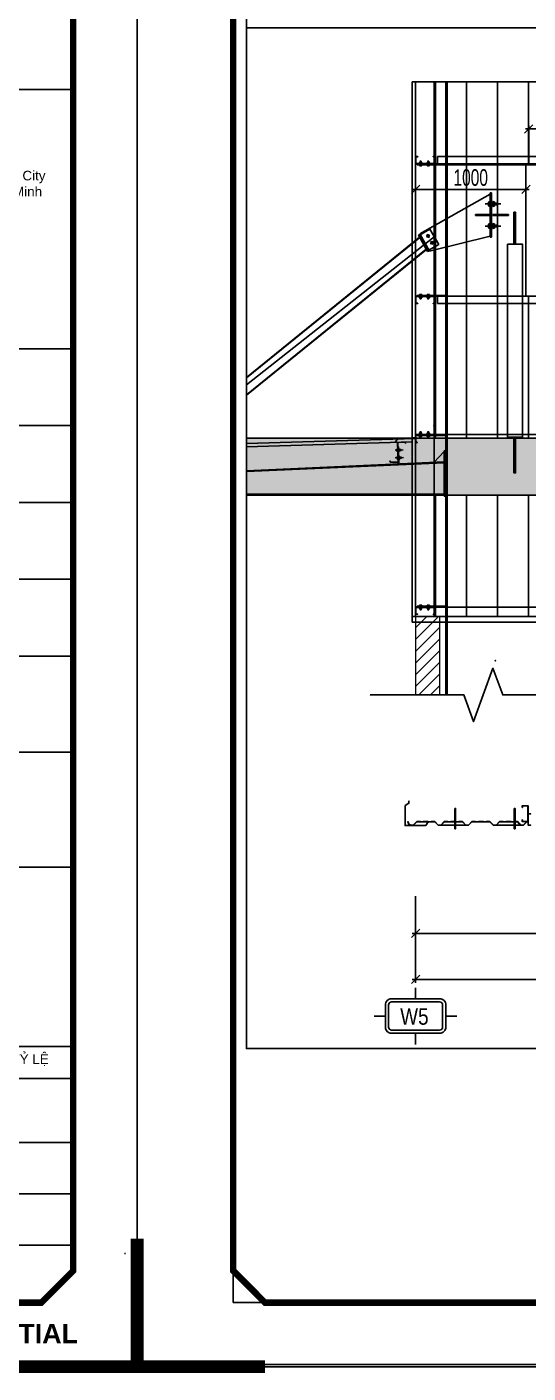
# Model space of a CAD drawing. Header units: inches. Extents: x 340055 to 349452, y -34649 to -30845.
# Drawn here: x 344158.6 to 344249.4, y -33836.9 to -33593.1 of the extents above; entities that cross this region are included whole.
import ezdxf
from ezdxf.enums import TextEntityAlignment as Align

# ---------------------------------------------------------------- set-up
doc = ezdxf.new("R2010")
doc.units = ezdxf.units.IN
doc.header["$MEASUREMENT"] = 0
doc.linetypes.add('CENTER2', pattern=[28.575, 19.05, -3.175, 3.175, -3.175])
for name, color, linetype in [('0 @ 1', 7, 'Continuous'), ('2', 2, 'Continuous'), ('251', 251, 'Continuous'), ('2NET-VE', 8, 'Continuous'), ('3', 3, 'Continuous'), ('4', 4, 'Continuous'), ('5', 5, 'Continuous'), ('6', 6, 'Continuous'), ('7', 7, 'Continuous'), ('8', 8, 'Continuous'), ('9', 9, 'Continuous'), ('flashing', 6, 'Continuous'), ('GIANG', 1, 'Continuous'), ('NET IN', 3, 'Continuous')]:
    doc.layers.add(name, color=color, linetype=linetype)
for name, color, linetype, lineweight in [('0_HATCH', 252, 'Continuous', 9), ('TL-TIILE BLOCK A2$0$TL-TITLE BLOCK - TEXT @ 1', 7, 'Continuous', 25), ('TL-TIILE BLOCK A2$0$TL-TITLE BLOCK 1', 7, 'Continuous', 50), ('TL-TIILE BLOCK A2$0$TL-TITLE BLOCK 2', 7, 'Continuous', 25)]:
    doc.layers.add(name, color=color, linetype=linetype, lineweight=lineweight)
doc.styles.add('hx2', font='')
doc.styles.add('ST1H', font='vnshxh.shx', dxfattribs={"width": 0.7})
doc.styles.add('TL-TIILE BLOCK A2$0$MEP-TEXT T.BLOCK 1', font='arial.ttf', dxfattribs={"height": 1.5})
doc.styles.add('TL-TIILE BLOCK A2$0$MEP-TEXT T.BLOCK 3', font='arial.ttf', dxfattribs={"height": 3})
doc.styles.get('hx2').set_extended_font_data('.VnArial NarrowH')
doc.dimstyles.new('50', dxfattribs={"dimtxt": 3, "dimasz": 1.5, "dimexe": 0.6, "dimexo": 0, "dimtad": 1, "dimdec": 0, "dimlfac": 50, "dimzin": 0, "dimdsep": 46, "dimtxsty": 'ST1H', "dimblk": 'OBLIQUE', "dimcen": 1, "dimdle": 0.6, "dimclrd": 8, "dimclre": 8, "dimclrt": 3, "dimadec": 0, "dimazin": 0, "dimtfac": 1, "dimtdec": 0, "dimtix": 1, "dimtofl": 0, "dimtmove": 0, "dimatfit": 3, "dimfxl": 0, "dimtolj": 1, "dimtzin": 0, "dimlwd": -1, "dimlwe": -1, "dimarcsym": 0})
pattern_1 = [(90, (-2402.336, 7655.091), (-5.625, 9e-16), [])]

# ---------------------------------------------------------------- blocks, each defined once
blk = doc.blocks.new('*U65')
at = {"layer": '251'}
h = blk.add_hatch(color=256, dxfattribs=at)
h.paths.add_polyline_path([(-0.053, -0.04), (-0.053, -0.043, -0.192582), (-0.048, -0.029, -0.192582), (-0.053, -0.014)])
h.paths.add_polyline_path([(-0.053, 0.014, -0.192582), (-0.048, 0.029, -0.192582), (-0.053, 0.043)])
h = blk.add_hatch(color=256, dxfattribs=at)
h.paths.add_polyline_path([(0.067, -0.04), (0.067, -0.043, -0.192582), (0.073, -0.029, -0.192582), (0.067, -0.014)])
h.paths.add_polyline_path([(0.067, 0.014, -0.192582), (0.073, 0.029, -0.192582), (0.067, 0.043)])
at = {"layer": '5', "linetype": 'CENTER2', "ltscale": 0.2}
blk.add_line((-0.077, 0), (0.206, 0), dxfattribs=at)
at = {"layer": '8'}
for p, q in [((-0.053, 0.04), (-0.053, -0.04)), ((-0.048, 0.058), (-0.006, 0.058)), ((-0.048, 0.029), (-0.006, 0.029)), ((0, 0.043), (0, -0.043)), ((0.056, 0.033), (0, 0.033)), ((0.056, -0.066), (0.056, 0.066)), ((0.056, 0.066), (0.067, 0.066)), ((0.067, -0.066), (0.067, 0.066)), ((0.067, 0.04), (0.067, -0.04)), ((0.073, 0.058), (0.115, 0.058)), ((0.073, 0.029), (0.115, 0.029)), ((0.12, 0.043), (0.12, -0.043)), ((0.128, 0.033), (0.12, 0.033)), ((0.132, 0.027), (0.128, 0.033)), ((0.128, 0.033), (0.128, -0.017)), ((0.128, -0.017), (0.132, 0.027)), ((0.138, 0.033), (0.132, 0.027)), ((0.142, 0.027), (0.138, 0.033)), ((0.175, 0.03), (0.172, 0.027)), ((0.18, 0.027), (0.175, 0.03)), ((0.177, -0.027), (0.178, 0)), ((0.18, 0), (0.178, 0)), ((0.178, 0), (0.18, 0)), ((0.18, 0.027), (0.18, -0.027)), ((-0.048, -0.029), (-0.006, -0.029)), ((-0.048, -0.029), (-0.006, -0.029)), ((-0.048, -0.058), (-0.006, -0.058)), ((0.056, -0.033), (0, -0.033)), ((0.056, -0.066), (0.067, -0.066)), ((0.073, -0.029), (0.115, -0.029)), ((0.073, -0.029), (0.115, -0.029)), ((0.073, -0.058), (0.115, -0.058)), ((0.131, -0.033), (0.12, -0.033)), ((0.137, -0.027), (0.131, -0.033)), ((0.171, -0.033), (0.167, -0.027)), ((0.177, -0.027), (0.171, -0.033)), ((0.177, -0.027), (0.18, -0.027))]:
    blk.add_line(p, q, dxfattribs=at)
for points in [[(0.147, -0.027), (0.141, -0.033), (0.137, -0.027), (0.142, 0.027), (0.148, 0.033), (0.152, 0.027)], [(0.157, -0.027), (0.151, -0.033), (0.147, -0.027), (0.152, 0.027), (0.158, 0.033), (0.162, 0.027)], [(0.167, -0.027), (0.161, -0.033), (0.157, -0.027), (0.162, 0.027), (0.168, 0.033), (0.172, 0.027)]]:
    blk.add_lwpolyline(points, close=True, dxfattribs=at)
for centre, start, end in [((-0.032, 0.043), 136.39718, 223.60282), ((-0.032, 0.014), 136.39718, 180), ((-0.021, 0.043), 316.39718, 43.60282), ((-0.021, 0.014), 0, 43.60282), ((0.088, 0.043), 136.39718, 223.60282), ((0.088, 0.014), 136.39718, 180), ((0.099, 0.043), 316.39718, 43.60282), ((0.099, 0.014), 0, 43.60282), ((-0.032, -0.014), 180, 223.60282), ((-0.032, -0.043), 136.39718, 223.60282), ((-0.021, -0.014), 316.39718, 0), ((-0.021, -0.043), 316.39718, 43.60282), ((0.088, -0.014), 180, 223.60282), ((0.088, -0.043), 136.39718, 223.60282), ((0.099, -0.014), 316.39718, 0), ((0.099, -0.043), 316.39718, 43.60282)]:
    blk.add_arc(centre, 0.0209, start, end, dxfattribs=at)
blk = doc.blocks.new('*U66')
at = {"layer": '251'}
h = blk.add_hatch(color=256, dxfattribs=at)
h.paths.add_polyline_path([(-0.053, -0.04), (-0.053, -0.043, -0.192582), (-0.048, -0.029, -0.192582), (-0.053, -0.014)])
h.paths.add_polyline_path([(-0.053, 0.014, -0.192582), (-0.048, 0.029, -0.192582), (-0.053, 0.043)])
h = blk.add_hatch(color=256, dxfattribs=at)
h.paths.add_polyline_path([(0.067, -0.04), (0.067, -0.043, -0.192582), (0.073, -0.029, -0.192582), (0.067, -0.014)])
h.paths.add_polyline_path([(0.067, 0.014, -0.192582), (0.073, 0.029, -0.192582), (0.067, 0.043)])
at = {"layer": '5', "linetype": 'CENTER2', "ltscale": 0.2}
blk.add_line((-0.077, 0), (0.206, 0), dxfattribs=at)
at = {"layer": '8'}
for p, q in [((-0.053, 0.04), (-0.053, -0.04)), ((-0.048, 0.058), (-0.006, 0.058)), ((-0.048, 0.029), (-0.006, 0.029)), ((0, 0.043), (0, -0.043)), ((0.056, 0.033), (0, 0.033)), ((0.056, -0.066), (0.056, 0.066)), ((0.056, 0.066), (0.067, 0.066)), ((0.067, -0.066), (0.067, 0.066)), ((0.067, 0.04), (0.067, -0.04)), ((0.073, 0.058), (0.115, 0.058)), ((0.073, 0.029), (0.115, 0.029)), ((0.12, 0.043), (0.12, -0.043)), ((0.128, 0.033), (0.12, 0.033)), ((0.132, 0.027), (0.128, 0.033)), ((0.128, 0.033), (0.128, -0.017)), ((0.128, -0.017), (0.132, 0.027)), ((0.138, 0.033), (0.132, 0.027)), ((0.142, 0.027), (0.138, 0.033)), ((0.175, 0.03), (0.172, 0.027)), ((0.18, 0.027), (0.175, 0.03)), ((0.177, -0.027), (0.178, 0)), ((0.18, 0), (0.178, 0)), ((0.178, 0), (0.18, 0)), ((0.18, 0.027), (0.18, -0.027)), ((-0.048, -0.029), (-0.006, -0.029)), ((-0.048, -0.029), (-0.006, -0.029)), ((-0.048, -0.058), (-0.006, -0.058)), ((0.056, -0.033), (0, -0.033)), ((0.056, -0.066), (0.067, -0.066)), ((0.073, -0.029), (0.115, -0.029)), ((0.073, -0.029), (0.115, -0.029)), ((0.073, -0.058), (0.115, -0.058)), ((0.131, -0.033), (0.12, -0.033)), ((0.137, -0.027), (0.131, -0.033)), ((0.171, -0.033), (0.167, -0.027)), ((0.177, -0.027), (0.171, -0.033)), ((0.177, -0.027), (0.18, -0.027))]:
    blk.add_line(p, q, dxfattribs=at)
for points in [[(0.147, -0.027), (0.141, -0.033), (0.137, -0.027), (0.142, 0.027), (0.148, 0.033), (0.152, 0.027)], [(0.157, -0.027), (0.151, -0.033), (0.147, -0.027), (0.152, 0.027), (0.158, 0.033), (0.162, 0.027)], [(0.167, -0.027), (0.161, -0.033), (0.157, -0.027), (0.162, 0.027), (0.168, 0.033), (0.172, 0.027)]]:
    blk.add_lwpolyline(points, close=True, dxfattribs=at)
for centre, start, end in [((-0.032, 0.043), 136.39718, 223.60282), ((-0.032, 0.014), 136.39718, 180), ((-0.021, 0.043), 316.39718, 43.60282), ((-0.021, 0.014), 0, 43.60282), ((0.088, 0.043), 136.39718, 223.60282), ((0.088, 0.014), 136.39718, 180), ((0.099, 0.043), 316.39718, 43.60282), ((0.099, 0.014), 0, 43.60282), ((-0.032, -0.014), 180, 223.60282), ((-0.032, -0.043), 136.39718, 223.60282), ((-0.021, -0.014), 316.39718, 0), ((-0.021, -0.043), 316.39718, 43.60282), ((0.088, -0.014), 180, 223.60282), ((0.088, -0.043), 136.39718, 223.60282), ((0.099, -0.014), 316.39718, 0), ((0.099, -0.043), 316.39718, 43.60282)]:
    blk.add_arc(centre, 0.0209, start, end, dxfattribs=at)
blk = doc.blocks.new('A$C174458B3')
at = {"layer": '2'}
blk.add_lwpolyline([(1.33, 0.02), (1.48, 0.02), (1.48, 0.52), (0.02, 0.52), (0.02, 0.02), (0.17, 0.02), (0.17, 0), (0, 0), (0, 0.54), (1.5, 0.54), (1.5, 0), (1.33, 0), (1.33, 0.02)], dxfattribs=at)
at = {"layer": '5'}
blk.add_lwpolyline([(2.29, 0.54), (2.29, 0.61), (0.13, 0.61), (0.13, 0.54), (2.29, 0.54)], dxfattribs=at)
at = {"layer": '251', "color": 147, "xscale": 1.5, "yscale": 1.5, "zscale": 1.5, "rotation": 270}
for name, p in [('*U66', (0.38, 0.61)), ('*U65', (0.96, 0.61))]:
    blk.add_blockref(name, p, dxfattribs=at)
blk = doc.blocks.new('*U82')
at = {"layer": '2NET-VE', "ltscale": 0.5}
for p, q in [((0, 8), (9, 8)), ((23, 7), (23, 7)), ((0, -8), (9, -8)), ((23, -7), (23, -7))]:
    blk.add_line(p, q, dxfattribs=at)
at = {"layer": '7', "linetype": 'Continuous'}
for p, q in [((22, 6), (23, 8)), ((22, -6), (24, 6)), ((23, 8), (24, 6)), ((24, 6), (25, 8)), ((24, -6), (26, 6)), ((25, 8), (26, 6)), ((26, 6), (27, 8)), ((26, -6), (28, 6)), ((27, 8), (28, 6)), ((28, 6), (29, 8)), ((28, -6), (30, 6)), ((29, 8), (30, 6)), ((30, 6), (31, 8)), ((30, -6), (32, 6)), ((30, -6), (32, 6)), ((31, 8), (32, 6)), ((32, 6), (33, 8)), ((32, -6), (34, 6)), ((33, 8), (34, 6)), ((34, 6), (35, 8)), ((34, -6), (35, 6)), ((34, -6), (35, 6)), ((34, -6), (35, 6)), ((35, 8), (35, 6)), ((35, 6), (37, 8)), ((36, -6), (37, 6)), ((37, 8), (37, 6)), ((42, 6), (37, 6)), ((42, 6), (42, -6)), ((22, -6), (23, -8)), ((22, -6), (22, -6)), ((22, -6), (22, -6)), ((23, -8), (24, -6)), ((24, -6), (25, -8)), ((25, -8), (26, -6)), ((26, -6), (27, -8)), ((27, -8), (28, -6)), ((28, -6), (29, -8)), ((29, -8), (30, -6)), ((30, -6), (31, -8)), ((31, -8), (32, -6)), ((32, -6), (33, -8)), ((33, -8), (34, -6)), ((34, -6), (35, -8)), ((35, -8), (36, -6)), ((36, -6), (42, -6))]:
    blk.add_line(p, q, dxfattribs=at)
at = {"layer": '8', "linetype": 'Continuous'}
for p, q in [((-10, 9), (-10, 12)), ((-10, -12), (-10, 12)), ((-1, 15), (-9, 15)), ((-1, 9), (-9, 9)), ((0, 9), (0, 12)), ((0, -12), (0, 12)), ((9, -18), (9, 18)), ((9, 18), (11, 18)), ((11, -18), (11, 18)), ((11, 9), (11, 12)), ((11, -12), (11, 12)), ((12, 15), (21, 15)), ((13, 9), (20, 9)), ((22, 9), (22, 12)), ((22, -12), (22, 12)), ((-10, -9), (-10, -12)), ((-1, -9), (-9, -9)), ((-9, -15), (-1, -15)), ((0, -9), (0, -12)), ((9, -18), (11, -18)), ((11, -9), (11, -12)), ((21, -15), (12, -15)), ((13, -9), (20, -9)), ((22, -9), (22, -12))]:
    blk.add_line(p, q, dxfattribs=at)
at = {"layer": '8', "ltscale": 10}
blk.add_line((-33, 0), (65, 0), dxfattribs=at)
at = {"layer": '8', "linetype": 'Continuous'}
for centre, radius, start, end in [((-5, 12), 5.58, 146.602, 180), ((-6, 12), 4.1, 180, 228.5476), ((-6, 6), 4.1, 131.4524, 180), ((-6, 12), 5.58, 0, 33.398), ((-4, 12), 4.1, 311.4524, 0), ((-4, 6), 4.1, 0, 48.5476), ((17, 12), 5.58, 146.602, 180), ((16, 12), 4.1, 180, 228.5476), ((16, 6), 4.1, 131.4524, 180), ((18, 12), 4.1, 311.4524, 0), ((18, 6), 4.1, 0, 48.5476), ((16, 12), 5.58, 0, 33.398), ((-6, -6), 4.1, 180, 228.5476), ((-6, -12), 4.1, 131.4524, 180), ((-5, -12), 5.58, 180, 213.398), ((-4, -6), 4.1, 311.4524, 0), ((-4, -12), 4.1, 0, 48.5476), ((-6, -12), 5.58, 326.602, 0), ((16, -6), 4.1, 180, 228.5476), ((16, -12), 4.1, 131.4524, 180), ((17, -12), 5.58, 180, 213.398), ((18, -6), 4.1, 311.4524, 0), ((18, -12), 4.1, 0, 48.5476), ((16, -12), 5.58, 326.602, 0)]:
    blk.add_arc(centre, radius, start, end, dxfattribs=at)
blk = doc.blocks.new('*U81')
at = {"layer": '2NET-VE', "ltscale": 0.5}
for p, q in [((0, 8), (9, 8)), ((23, 7), (23, 7)), ((0, -8), (9, -8)), ((23, -7), (23, -7))]:
    blk.add_line(p, q, dxfattribs=at)
at = {"layer": '7', "linetype": 'Continuous'}
for p, q in [((22, 6), (23, 8)), ((22, -6), (24, 6)), ((23, 8), (24, 6)), ((24, 6), (25, 8)), ((24, -6), (26, 6)), ((25, 8), (26, 6)), ((26, 6), (27, 8)), ((26, -6), (28, 6)), ((27, 8), (28, 6)), ((28, 6), (29, 8)), ((28, -6), (30, 6)), ((29, 8), (30, 6)), ((30, 6), (31, 8)), ((30, -6), (32, 6)), ((30, -6), (32, 6)), ((31, 8), (32, 6)), ((32, 6), (33, 8)), ((32, -6), (34, 6)), ((33, 8), (34, 6)), ((34, 6), (35, 8)), ((34, -6), (35, 6)), ((34, -6), (35, 6)), ((34, -6), (35, 6)), ((35, 8), (35, 6)), ((35, 6), (37, 8)), ((36, -6), (37, 6)), ((37, 8), (37, 6)), ((42, 6), (37, 6)), ((42, 6), (42, -6)), ((22, -6), (23, -8)), ((22, -6), (22, -6)), ((22, -6), (22, -6)), ((23, -8), (24, -6)), ((24, -6), (25, -8)), ((25, -8), (26, -6)), ((26, -6), (27, -8)), ((27, -8), (28, -6)), ((28, -6), (29, -8)), ((29, -8), (30, -6)), ((30, -6), (31, -8)), ((31, -8), (32, -6)), ((32, -6), (33, -8)), ((33, -8), (34, -6)), ((34, -6), (35, -8)), ((35, -8), (36, -6)), ((36, -6), (42, -6))]:
    blk.add_line(p, q, dxfattribs=at)
at = {"layer": '8', "linetype": 'Continuous'}
for p, q in [((-10, 9), (-10, 12)), ((-10, -12), (-10, 12)), ((-1, 15), (-9, 15)), ((-1, 9), (-9, 9)), ((0, 9), (0, 12)), ((0, -12), (0, 12)), ((9, -18), (9, 18)), ((9, 18), (11, 18)), ((11, -18), (11, 18)), ((11, 9), (11, 12)), ((11, -12), (11, 12)), ((12, 15), (21, 15)), ((13, 9), (20, 9)), ((22, 9), (22, 12)), ((22, -12), (22, 12)), ((-10, -9), (-10, -12)), ((-1, -9), (-9, -9)), ((-9, -15), (-1, -15)), ((0, -9), (0, -12)), ((9, -18), (11, -18)), ((11, -9), (11, -12)), ((21, -15), (12, -15)), ((13, -9), (20, -9)), ((22, -9), (22, -12))]:
    blk.add_line(p, q, dxfattribs=at)
at = {"layer": '8', "ltscale": 10}
blk.add_line((-33, 0), (65, 0), dxfattribs=at)
at = {"layer": '8', "linetype": 'Continuous'}
for centre, radius, start, end in [((-5, 12), 5.58, 146.602, 180), ((-6, 12), 4.1, 180, 228.5476), ((-6, 6), 4.1, 131.4524, 180), ((-6, 12), 5.58, 0, 33.398), ((-4, 12), 4.1, 311.4524, 0), ((-4, 6), 4.1, 0, 48.5476), ((17, 12), 5.58, 146.602, 180), ((16, 12), 4.1, 180, 228.5476), ((16, 6), 4.1, 131.4524, 180), ((18, 12), 4.1, 311.4524, 0), ((18, 6), 4.1, 0, 48.5476), ((16, 12), 5.58, 0, 33.398), ((-6, -6), 4.1, 180, 228.5476), ((-6, -12), 4.1, 131.4524, 180), ((-5, -12), 5.58, 180, 213.398), ((-4, -6), 4.1, 311.4524, 0), ((-4, -12), 4.1, 0, 48.5476), ((-6, -12), 5.58, 326.602, 0), ((16, -6), 4.1, 180, 228.5476), ((16, -12), 4.1, 131.4524, 180), ((17, -12), 5.58, 180, 213.398), ((18, -6), 4.1, 311.4524, 0), ((18, -12), 4.1, 0, 48.5476), ((16, -12), 5.58, 326.602, 0)]:
    blk.add_arc(centre, radius, start, end, dxfattribs=at)
blk = doc.blocks.new('A$C6A7930B6')
at = {"layer": '2'}
h = blk.add_hatch(dxfattribs=at)
h.set_pattern_fill('ANSI31', color=256, scale=0.125, angle=-90, style=0)
h.set_pattern_definition([(315, (3303.04439, 11524.56439), (0.011048543456, 0.011048543456), [])])
h.paths.add_polyline_path([(1.5, 1.19), (1.5, 0.62), (0.02, 0.62), (0.02, 0.12), (0.13, 0.01), (0.12, 0), (0, 0.12), (0, 0.63), (1.48, 0.63), (1.48, 1.18), (1.37, 1.29), (1.38, 1.3)])
at = {"layer": '251'}
h = blk.add_hatch(color=256, dxfattribs=at)
h.paths.add_polyline_path([(0.31, 0.67), (0.31, 0.67, 0.192582), (0.33, 0.68, 0.192582), (0.35, 0.67)])
h.paths.add_polyline_path([(0.4, 0.67, 0.192582), (0.42, 0.68, 0.192582), (0.44, 0.67)])
h = blk.add_hatch(color=256, dxfattribs=at)
h.paths.add_polyline_path([(0.31, 0.45), (0.31, 0.45, 0.192582), (0.33, 0.46, 0.192582), (0.35, 0.45)])
h.paths.add_polyline_path([(0.4, 0.45, 0.192582), (0.42, 0.46, 0.192582), (0.44, 0.45)])
h = blk.add_hatch(color=256, dxfattribs=at)
h.paths.add_polyline_path([(0.9, 0.67), (0.89, 0.67, 0.192582), (0.92, 0.68, 0.192582), (0.94, 0.67)])
h.paths.add_polyline_path([(0.98, 0.67, 0.192582), (1, 0.68, 0.192582), (1.02, 0.67)])
h = blk.add_hatch(color=256, dxfattribs=at)
h.paths.add_polyline_path([(0.9, 0.45), (0.89, 0.45, 0.192582), (0.92, 0.46, 0.192582), (0.94, 0.45)])
h.paths.add_polyline_path([(0.98, 0.45, 0.192582), (1, 0.46, 0.192582), (1.02, 0.45)])
at = {"layer": '9', "linetype": 'Continuous'}
h = blk.add_hatch(dxfattribs=at)
h.set_pattern_fill('ANSI31', color=250, scale=0.25, angle=-90, style=0)
h.set_pattern_definition([(315, (3302.900187, 11527.014995), (0.02209708691, 0.02209708691), [])])
h.paths.add_polyline_path([(2.29, 0.55), (2.29, 0.62), (0.13, 0.62), (0.13, 0.55)])
at = {"layer": '2'}
blk.add_lwpolyline([(1.5, 1.19), (1.5, 0.62), (0.02, 0.62), (0.02, 0.12), (0.13, 0.01), (0.12, 0), (0, 0.12), (0, 0.63), (1.48, 0.63), (1.48, 1.18), (1.37, 1.29), (1.38, 1.3)], close=True, dxfattribs=at)
at = {"layer": '5', "linetype": 'CENTER2', "ltscale": 0.2}
for p, q in [((0.38, 0.44), (0.38, 0.86)), ((0.96, 0.44), (0.96, 0.86))]:
    blk.add_line(p, q, dxfattribs=at)
at = {"layer": '6'}
blk.add_lwpolyline([(2.29, 0.55), (2.29, 0.62), (0.13, 0.62), (0.13, 0.55), (2.29, 0.55)], dxfattribs=at)
at = {"layer": '8'}
for p, q in [((0.29, 0.68), (0.29, 0.74)), ((0.29, 0.46), (0.29, 0.53)), ((0.44, 0.75), (0.31, 0.75)), ((0.44, 0.67), (0.31, 0.67)), ((0.44, 0.55), (0.31, 0.55)), ((0.44, 0.53), (0.31, 0.53)), ((0.44, 0.45), (0.31, 0.45)), ((0.34, 0.83), (0.33, 0.82)), ((0.33, 0.82), (0.34, 0.82)), ((0.34, 0.77), (0.33, 0.76)), ((0.33, 0.76), (0.33, 0.75)), ((0.33, 0.68), (0.33, 0.74)), ((0.33, 0.68), (0.33, 0.74)), ((0.33, 0.63), (0.33, 0.55)), ((0.33, 0.46), (0.33, 0.53)), ((0.33, 0.46), (0.33, 0.53)), ((0.42, 0.84), (0.34, 0.84)), ((0.34, 0.83), (0.34, 0.84)), ((0.34, 0.83), (0.38, 0.83)), ((0.35, 0.76), (0.42, 0.77)), ((0.43, 0.76), (0.35, 0.76)), ((0.38, 0.84), (0.38, 0.83)), ((0.38, 0.83), (0.38, 0.84)), ((0.42, 0.84), (0.42, 0.83)), ((0.42, 0.83), (0.42, 0.83)), ((0.42, 0.78), (0.43, 0.77)), ((0.42, 0.77), (0.43, 0.76)), ((0.43, 0.77), (0.42, 0.77)), ((0.42, 0.68), (0.42, 0.74)), ((0.42, 0.46), (0.42, 0.53)), ((0.43, 0.76), (0.43, 0.75)), ((0.43, 0.63), (0.43, 0.55)), ((0.46, 0.68), (0.46, 0.74)), ((0.46, 0.46), (0.46, 0.53)), ((0.87, 0.68), (0.87, 0.74)), ((0.87, 0.46), (0.87, 0.53)), ((1.02, 0.75), (0.89, 0.75)), ((1.02, 0.53), (0.89, 0.53)), ((1.02, 0.67), (0.9, 0.67)), ((1.02, 0.55), (0.9, 0.55)), ((1.02, 0.45), (0.9, 0.45)), ((0.92, 0.83), (0.91, 0.82)), ((0.91, 0.82), (0.92, 0.82)), ((0.92, 0.77), (0.91, 0.76)), ((0.91, 0.76), (0.91, 0.75)), ((0.91, 0.63), (0.91, 0.55)), ((1, 0.84), (0.92, 0.84)), ((0.92, 0.83), (0.92, 0.84)), ((0.92, 0.83), (0.96, 0.83)), ((0.92, 0.68), (0.92, 0.74)), ((0.92, 0.68), (0.92, 0.74)), ((0.92, 0.46), (0.92, 0.53)), ((0.92, 0.46), (0.92, 0.53)), ((0.93, 0.76), (1, 0.77)), ((1.01, 0.76), (0.93, 0.76)), ((0.96, 0.84), (0.96, 0.83)), ((0.96, 0.83), (0.96, 0.84)), ((1, 0.84), (1, 0.83)), ((1, 0.83), (1, 0.83)), ((1, 0.78), (1.01, 0.77)), ((1, 0.77), (1.01, 0.76)), ((1.01, 0.77), (1, 0.77)), ((1, 0.68), (1, 0.74)), ((1, 0.46), (1, 0.53)), ((1.01, 0.76), (1.01, 0.75)), ((1.01, 0.63), (1.01, 0.55)), ((1.05, 0.68), (1.05, 0.74)), ((1.05, 0.46), (1.05, 0.53))]:
    blk.add_line(p, q, dxfattribs=at)
for points in [[(0.28, 0.65), (0.28, 0.67), (0.47, 0.67), (0.47, 0.65)], [(0.28, 0.53), (0.28, 0.55), (0.47, 0.55), (0.47, 0.53)], [(0.34, 0.82), (0.33, 0.81), (0.34, 0.8), (0.42, 0.81), (0.43, 0.82), (0.42, 0.83)], [(0.34, 0.8), (0.33, 0.79), (0.34, 0.79), (0.42, 0.8), (0.43, 0.8), (0.42, 0.81)], [(0.34, 0.79), (0.33, 0.78), (0.34, 0.77), (0.42, 0.78), (0.43, 0.79), (0.42, 0.8)], [(0.86, 0.65), (0.86, 0.67), (1.06, 0.67), (1.06, 0.65)], [(0.86, 0.53), (0.86, 0.55), (1.06, 0.55), (1.06, 0.53)], [(0.92, 0.82), (0.91, 0.81), (0.92, 0.8), (1, 0.81), (1.01, 0.82), (1, 0.83)], [(0.92, 0.8), (0.91, 0.79), (0.92, 0.79), (1, 0.8), (1.01, 0.8), (1, 0.81)], [(0.92, 0.79), (0.91, 0.78), (0.92, 0.77), (1, 0.78), (1.01, 0.79), (1, 0.8)]]:
    blk.add_lwpolyline(points, close=True, dxfattribs=at)
for centre, start, end in [((0.31, 0.72), 46.3972, 133.6028), ((0.31, 0.7), 226.3972, 313.6028), ((0.31, 0.5), 46.3972, 133.6028), ((0.31, 0.49), 226.3972, 313.6028), ((0.35, 0.72), 90, 133.6028), ((0.35, 0.7), 226.3972, 270), ((0.35, 0.5), 90, 133.6028), ((0.35, 0.49), 226.3972, 270), ((0.4, 0.72), 46.3972, 90), ((0.4, 0.7), 270, 313.6028), ((0.4, 0.5), 46.3972, 90), ((0.4, 0.49), 270, 313.6028), ((0.44, 0.72), 46.3972, 133.6028), ((0.44, 0.7), 226.3972, 313.6028), ((0.44, 0.5), 46.3972, 133.6028), ((0.44, 0.49), 226.3972, 313.6028), ((0.89, 0.72), 46.3972, 133.6028), ((0.89, 0.7), 226.3972, 313.6028), ((0.89, 0.5), 46.3972, 133.6028), ((0.89, 0.49), 226.3972, 313.6028), ((0.94, 0.72), 90, 133.6028), ((0.94, 0.7), 226.3972, 270), ((0.94, 0.5), 90, 133.6028), ((0.94, 0.49), 226.3972, 270), ((0.98, 0.72), 46.3972, 90), ((0.98, 0.7), 270, 313.6028), ((0.98, 0.5), 46.3972, 90), ((0.98, 0.49), 270, 313.6028), ((1.02, 0.72), 46.3972, 133.6028), ((1.02, 0.7), 226.3972, 313.6028), ((1.02, 0.5), 46.3972, 133.6028), ((1.02, 0.49), 226.3972, 313.6028)]:
    blk.add_arc(centre, 0.0314, start, end, dxfattribs=at)
blk = doc.blocks.new('TENTRUC')
at = {"layer": '7'}
for p, q in [((0, 8.27), (0, 10.26)), ((-7.48, 5.13), (-5.48, 5.13)), ((5.48, 5.13), (7.48, 5.13)), ((0, 0), (0, 2))]:
    blk.add_line(p, q, dxfattribs=at)
blk.add_lwpolyline([(-4.36, 8.27), (4.36, 8.27, -0.414214), (5.48, 7.14), (5.48, 3.12, -0.414214), (4.36, 2), (-4.36, 2, -0.414214), (-5.48, 3.12), (-5.48, 7.14, -0.414214)], format="xyb", close=True, dxfattribs=at)
at = {"layer": '8', "ltscale": 15}
blk.add_lwpolyline([(-4.36, 7.68), (4.36, 7.68, -0.414214), (4.9, 7.14), (4.9, 3.12, -0.414214), (4.36, 2.58), (-4.36, 2.58, -0.414214), (-4.9, 3.12), (-4.9, 7.14, -0.414214)], format="xyb", close=True, dxfattribs=at)
at = {"layer": '3', "style": 'hx2'}
blk.add_attdef('TR', text='', height=2.9, dxfattribs=at).set_placement((-0.16, 3.83), align=Align.CENTER)
blk = doc.blocks.new('_Oblique')
at = {"color": 0, "linetype": 'ByBlock', "lineweight": -2}
blk.add_line((-0.5, -0.5), (0.5, 0.5), dxfattribs=at)
blk = doc.blocks.new('*D301')
at = {"color": 8, "transparency": 16777216}
for p, q in [((344229.04, -33750.54), (344229.04, -33757.85)), ((344361.54, -33750.54), (344361.54, -33757.85)), ((344228.44, -33757.25), (344362.14, -33757.25))]:
    blk.add_line(p, q, dxfattribs=at)
at = {"layer": 'Defpoints', "color": 0, "transparency": 16777216}
for p in [(344229.04, -33750.54), (344361.54, -33750.54), (344361.54, -33757.25)]:
    blk.add_point(p, dxfattribs=at)
at = {"color": 8, "transparency": 16777216, "xscale": 1.5, "yscale": 1.5, "zscale": 1.5, "rotation": 180}
blk.add_blockref('_Oblique', (344229.04, -33757.25), dxfattribs=at)
at = {"color": 8, "transparency": 16777216, "xscale": 1.5, "yscale": 1.5, "zscale": 1.5}
blk.add_blockref('_Oblique', (344361.54, -33757.25), dxfattribs=at)
at = {"color": 3, "transparency": 16777216, "insert": (344295.29, -33755.12), "char_height": 3, "attachment_point": 5, "style": 'ST1H'}
blk.add_mtext('\\A1;6625', dxfattribs=at)
blk = doc.blocks.new('*D305')
at = {"color": 8, "transparency": 16777216}
for p, q in [((344229.04, -33750.54), (344229.04, -33766.19)), ((344759.03, -33750.54), (344759.03, -33766.19)), ((344228.44, -33765.59), (344759.63, -33765.59))]:
    blk.add_line(p, q, dxfattribs=at)
at = {"layer": 'Defpoints', "color": 0, "transparency": 16777216}
for p in [(344229.04, -33750.54), (344759.03, -33750.54), (344759.03, -33765.59)]:
    blk.add_point(p, dxfattribs=at)
at = {"color": 8, "transparency": 16777216, "xscale": 1.5, "yscale": 1.5, "zscale": 1.5, "rotation": 180}
blk.add_blockref('_Oblique', (344229.04, -33765.59), dxfattribs=at)
at = {"color": 8, "transparency": 16777216, "xscale": 1.5, "yscale": 1.5, "zscale": 1.5}
blk.add_blockref('_Oblique', (344759.03, -33765.59), dxfattribs=at)
at = {"color": 3, "transparency": 16777216, "insert": (344494.04, -33763.46), "char_height": 3, "attachment_point": 5, "style": 'ST1H'}
blk.add_mtext('\\A1;26500', dxfattribs=at)
blk = doc.blocks.new('*U190')
at = {"color": 9, "const_width": 22}
blk.add_lwpolyline([(0, 0), (23, 0)], dxfattribs=at)
at = {"layer": '2NET-VE', "color": 8, "linetype": 'Continuous', "ltscale": 0.5}
for p, q in [((0, 10), (23, 10)), ((40, 9), (40, 9)), ((0, -10), (23, -10)), ((40, -9), (40, -9))]:
    blk.add_line(p, q, dxfattribs=at)
at = {"layer": '7', "color": 8, "linetype": 'Continuous'}
for p, q in [((39, 8), (40, 10)), ((39, -8), (41, 8)), ((40, 10), (41, 8)), ((41, 8), (43, 10)), ((42, -8), (44, 8)), ((43, 10), (44, 8)), ((44, 8), (45, 10)), ((44, -8), (46, 8)), ((45, 10), (46, 8)), ((46, 8), (48, 10)), ((47, -8), (48, 8)), ((48, 8), (50, 10)), ((48, 10), (48, 8)), ((49, -8), (51, 8)), ((49, -8), (51, 8)), ((50, 10), (51, 8)), ((51, 8), (52, 10)), ((51, -8), (53, 8)), ((52, 10), (53, 8)), ((53, 8), (55, 10)), ((54, -8), (56, 8)), ((54, -8), (56, 8)), ((54, -8), (56, 8)), ((55, 10), (56, 8)), ((56, 8), (57, 10)), ((56, -8), (58, 8)), ((57, 10), (58, 8)), ((64, 8), (58, 8)), ((64, 8), (64, -8)), ((39, -8), (38, -8)), ((39, -8), (40, -10)), ((39, -8), (39, -8)), ((40, -10), (42, -8)), ((42, -8), (43, -10)), ((43, -10), (44, -8)), ((44, -8), (45, -10)), ((45, -10), (47, -8)), ((47, -8), (47, -10)), ((47, -10), (49, -8)), ((49, -8), (50, -10)), ((50, -10), (51, -8)), ((51, -8), (52, -10)), ((52, -10), (54, -8)), ((54, -8), (55, -10)), ((55, -10), (56, -8)), ((56, -8), (64, -8))]:
    blk.add_line(p, q, dxfattribs=at)
at = {"layer": '8', "color": 8, "linetype": 'Continuous', "ltscale": 10}
blk.add_line((-43, 0), (93, 0), dxfattribs=at)
at = {"layer": '8', "color": 8, "linetype": 'Continuous'}
for p, q in [((-13, 11), (-13, 15)), ((-13, -15), (-13, 15)), ((-1, 19), (-12, 19)), ((-2, 11), (-11, 11)), ((0, 11), (0, 15)), ((0, -15), (0, 15)), ((23, -22), (23, 22)), ((23, 22), (26, 22)), ((26, -22), (26, 22)), ((26, 11), (26, 15)), ((26, -15), (26, 15)), ((27, 19), (37, 19)), ((27, 11), (37, 11)), ((38, 11), (38, 15)), ((38, -15), (38, 15)), ((-13, -11), (-13, -15)), ((-12, -19), (-1, -19)), ((-2, -11), (-11, -11)), ((0, -11), (0, -15)), ((23, -22), (26, -22)), ((26, -11), (26, -15)), ((27, -11), (37, -11)), ((37, -19), (27, -19)), ((38, -11), (38, -15))]:
    blk.add_line(p, q, dxfattribs=at)
for centre, radius, start, end in [((-6, 15), 6.98, 146.602, 180), ((-8, 15), 5.12, 180, 228.5476), ((-8, 7), 5.12, 131.4524, 180), ((-5, 15), 5.12, 311.4524, 0), ((-5, 7), 5.12, 0, 48.5476), ((-7, 15), 6.98, 0, 33.398), ((33, 15), 6.98, 146.602, 180), ((31, 15), 5.12, 180, 228.5476), ((31, 7), 5.12, 131.4524, 180), ((32, 15), 6.98, 0, 33.398), ((33, 15), 5.12, 311.4524, 0), ((33, 7), 5.12, 0, 48.5476), ((-8, -7), 5.12, 180, 228.5476), ((-8, -15), 5.12, 131.4524, 180), ((-6, -15), 6.98, 180, 213.398), ((-5, -7), 5.12, 311.4524, 0), ((-5, -15), 5.12, 0, 48.5476), ((-7, -15), 6.98, 326.602, 0), ((31, -7), 5.12, 180, 228.5476), ((31, -15), 5.12, 131.4524, 180), ((33, -15), 6.98, 180, 213.398), ((33, -7), 5.12, 311.4524, 0), ((33, -15), 5.12, 0, 48.5476), ((32, -15), 6.98, 326.602, 0)]:
    blk.add_arc(centre, radius, start, end, dxfattribs=at)
blk = doc.blocks.new('*D306')
at = {"color": 8, "transparency": 16777216}
for p, q in [((344228.44, -33622.5), (344249.64, -33622.5)), ((344229.04, -33630.08), (344229.04, -33621.9)), ((344249.04, -33630.08), (344249.04, -33621.9))]:
    blk.add_line(p, q, dxfattribs=at)
at = {"layer": 'Defpoints', "color": 0, "transparency": 16777216}
for p in [(344249.04, -33622.5), (344229.04, -33630.08), (344249.04, -33630.08)]:
    blk.add_point(p, dxfattribs=at)
at = {"color": 8, "transparency": 16777216, "xscale": 1.5, "yscale": 1.5, "zscale": 1.5, "rotation": 180}
blk.add_blockref('_Oblique', (344229.04, -33622.5), dxfattribs=at)
at = {"color": 8, "transparency": 16777216, "xscale": 1.5, "yscale": 1.5, "zscale": 1.5}
blk.add_blockref('_Oblique', (344249.04, -33622.5), dxfattribs=at)
at = {"color": 3, "transparency": 16777216, "insert": (344239.04, -33620.38), "char_height": 3, "attachment_point": 5, "style": 'ST1H'}
blk.add_mtext('\\A1;1000', dxfattribs=at)
blk = doc.blocks.new('*D308')
at = {"color": 8, "transparency": 16777216}
for p, q in [((344249.56, -33617.87), (344249.56, -33610.95)), ((344305.56, -33617.87), (344305.56, -33610.95)), ((344248.96, -33611.55), (344306.16, -33611.55))]:
    blk.add_line(p, q, dxfattribs=at)
at = {"layer": 'Defpoints', "color": 0, "transparency": 16777216}
for p in [(344305.56, -33611.55), (344249.56, -33617.87), (344305.56, -33617.87)]:
    blk.add_point(p, dxfattribs=at)
at = {"color": 8, "transparency": 16777216, "xscale": 1.5, "yscale": 1.5, "zscale": 1.5, "rotation": 180}
blk.add_blockref('_Oblique', (344249.56, -33611.55), dxfattribs=at)
at = {"color": 8, "transparency": 16777216, "xscale": 1.5, "yscale": 1.5, "zscale": 1.5}
blk.add_blockref('_Oblique', (344305.56, -33611.55), dxfattribs=at)
at = {"color": 3, "transparency": 16777216, "insert": (344277.56, -33609.42), "char_height": 3, "attachment_point": 5, "style": 'ST1H'}
blk.add_mtext('\\A1;2800', dxfattribs=at)
blk = doc.blocks.new('kt kien truc 1')
at = {"layer": 'Defpoints'}
for p in [(15, 15), (20, 10)]:
    blk.add_line(p, (15, 10), dxfattribs=at)
at = {"layer": 'Defpoints', "color": 8}
blk.add_lwpolyline([(0, 0), (594, 0), (594, 420), (0, 420)], close=True, dxfattribs=at)
at = {"layer": 'Defpoints', "color": 8, "const_width": 2}
for points in [[(0, 20), (0, 0), (20, 0)], [(594, 20), (594, 0), (574, 0)]]:
    blk.add_lwpolyline(points, dxfattribs=at)
at = {"layer": 'TL-TIILE BLOCK A2$0$TL-TITLE BLOCK 1', "const_width": 1}
blk.add_lwpolyline([(20, 10), (579, 10), (584, 15), (584, 405), (579, 410), (20, 410), (15, 405), (15, 15)], close=True, dxfattribs=at)
at = {"layer": 'TL-TIILE BLOCK A2$0$TL-TITLE BLOCK 2'}
for p, q in [((509, 199.5), (584, 199.5)), ((509, 159), (584, 159)), ((509, 147), (584, 147)), ((509, 135), (584, 135)), ((509, 123), (584, 123)), ((509, 111), (584, 111)), ((509, 96), (584, 96)), ((509, 78), (584, 78)), ((509, 50), (584, 50)), ((509, 45), (584, 45)), ((509, 35), (584, 35)), ((509, 27), (584, 27)), ((509, 19), (584, 19))]:
    blk.add_line(p, q, dxfattribs=at)
at = {"layer": '0 @ 1', "insert": (536.78, 6.67), "char_height": 3, "attachment_point": 1, "style": 'TL-TIILE BLOCK A2$0$MEP-TEXT T.BLOCK 3'}
blk.add_mtext_dynamic_manual_height_columns('\\pt15;{\\fArial|b1|i0|c0|p34;TIALOC CONFIDENTIAL}', width=49.3859, gutter_width=12.5, heights=[0], dxfattribs=at)
at = {"layer": 'TL-TIILE BLOCK A2$0$TL-TITLE BLOCK - TEXT @ 1', "char_height": 1.5, "attachment_point": 1, "style": 'TL-TIILE BLOCK A2$0$MEP-TEXT T.BLOCK 1'}
for s, width, insert in [('ADD:^I37 Ton Duc Thang Str, Ben Nghe Ward, Dictrict 1, Ho Chi Minh City ', 70.4569, (510.78, 186.79)), ('Địa chỉ: 37 Tôn Đức Thắng, phường Bến Nghé, Quận 1, TP. Hồ Chí Minh', 70.522, (510.78, 184.29)), ('SCL | TỶ LỆ', 37.618, (568.56, 48.79))]:
    blk.add_mtext_dynamic_manual_height_columns(s, width=width, gutter_width=15, heights=[0], dxfattribs=dict(at, insert=insert))

msp = doc.modelspace()

# ---------------------------------------------------------------- hatches: boundary and pattern name
h = msp.add_hatch()
h.set_pattern_fill('ANSI31', color=3, scale=45, angle=45, style=0)
h.set_pattern_definition(pattern_1)
h.paths.add_polyline_path([(344232.4294, -33618.0304), (344755.6311, -33618.0304), (344755.6311, -33603.0085), (344232.4294, -33603.0085)])
h = msp.add_hatch()
h.set_pattern_fill('ANSI31', color=3, scale=45, angle=45, style=0)
h.set_pattern_definition(pattern_1)
h.paths.add_polyline_path([(344232.4294, -33618.0304), (344249.0411, -33618.0304), (344249.0411, -33641.8704), (344232.4294, -33641.8704)])
h = msp.add_hatch()
h.set_pattern_fill('ANSI31', color=3, scale=45, angle=45, style=0)
h.set_pattern_definition(pattern_1)
h.paths.add_polyline_path([(344232.4294, -33641.8704), (344759.0311, -33641.8704), (344759.0311, -33667.5562), (344232.4294, -33667.5562)])
h = msp.add_hatch()
h.set_pattern_fill('ANSI33', color=5, scale=20, angle=45, style=0)
h.set_pattern_definition([(90, (-2402.336, 7655.091), (-5, 9e-16), []), (90, (-2399.836, 7657.591), (-5, 9e-16), [2.5, -1.25])])
h.paths.add_polyline_path([(344198.3653, -33677.8721), (344759.0311, -33677.8721), (344759.0311, -33667.5562), (344198.3653, -33667.5562)])
h = msp.add_hatch()
h.set_pattern_fill('ANSI31', color=3, scale=45, angle=45, style=0)
h.set_pattern_definition(pattern_1)
h.paths.add_polyline_path([(344228.4294, -33677.8721), (344755.6311, -33677.8721), (344755.6311, -33699.8721), (344228.4294, -33699.8721)])
at = {"layer": '0_HATCH'}
h = msp.add_hatch(dxfattribs=at)
h.set_pattern_fill('ANSI31', color=256, scale=12)
h.set_pattern_definition([(45, (331566.5349, -19247.5909), (-1.06066017, 1.06066017), [])])
h.paths.add_polyline_path([(344229.0293, -33714.0695), (344233.4293, -33714.0695), (344233.4293, -33699.8721), (344229.0293, -33699.8721)])
at = {"layer": '8'}
h = msp.add_hatch(dxfattribs=at)
h.set_pattern_fill('ANSI31', color=256, scale=1.75, angle=-29.571835, style=0)
h.set_pattern_definition([(74.57183466, (310409.2963, -46694.96729), (-0.0843469153, 0.02327762617), [])])
h.paths.add_polyline_path([(344229.5494, -33630.8034), (344229.6885, -33630.7244), (344231.3665, -33633.6815), (344231.2273, -33633.7605)])

# ---------------------------------------------------------------- linework, layer by layer
at = {"color": 8}
for points in [[(344198.3653, -33426.5398), (344767.7032, -33426.5398), (344767.7032, -33593.2478), (344198.3653, -33593.2478)], [(344767.7032, -33593.2478), (344198.3653, -33593.2478), (344198.3653, -33778.1197), (344767.7032, -33778.1197)], [(344228.4294, -33677.8721), (344755.6311, -33677.8721), (344755.6311, -33699.8721), (344228.4294, -33699.8721)]]:
    msp.add_lwpolyline(points, close=True, dxfattribs=at)
at = {"color": 3}
for points in [[(344232.4294, -33618.0304), (344755.6311, -33618.0304), (344755.6311, -33603.0085), (344232.4294, -33603.0085)], [(344232.4294, -33641.8704), (344759.0311, -33641.8704), (344759.0311, -33667.5562), (344232.4294, -33667.5562)]]:
    msp.add_lwpolyline(points, close=True, dxfattribs=at)
at = {"color": 1, "true_color": 0xfa051e}
for points in [[(344246.8639, -33626.6557), (344247.1639, -33626.6557), (344247.1639, -33632.4024), (344246.8639, -33632.4024)], [(344245.7235, -33632.4024), (344248.4043, -33632.4024), (344248.4043, -33667.3701), (344245.7235, -33667.3701)], [(344246.8639, -33667.3701), (344247.1639, -33667.3701), (344247.1639, -33673.845), (344246.8639, -33673.845)], [(344236.1394, -33734.6348), (344236.2894, -33734.6348), (344236.2894, -33738.3091), (344236.1394, -33738.3091)], [(344246.9389, -33734.6348), (344247.0889, -33734.6348), (344247.0889, -33738.3091), (344246.9389, -33738.3091)]]:
    msp.add_lwpolyline(points, close=True, dxfattribs=at)
at = {"color": 5}
msp.add_lwpolyline([(344198.3653, -33677.8721), (344759.0311, -33677.8721), (344759.0311, -33667.5562), (344198.3653, -33667.5562), (344198.3653, -33677.8721)], dxfattribs=at)
at = {"color": 94}
msp.add_lwpolyline([(344248.4258, -33736.687), (344248.4258, -33736.975), (344249.4018, -33736.975), (344249.4018, -33734.159), (344248.4258, -33734.159), (344248.4258, -33734.447), (344248.3938, -33734.447), (344248.3938, -33734.127), (344249.4338, -33734.127), (344249.4338, -33737.007), (344248.3938, -33737.007), (344248.3938, -33736.687), (344248.4258, -33736.687)], dxfattribs=at)
at = {"color": 3, "ltscale": 15}
msp.add_lwpolyline([(344249.4338, -33737.007), (344249.1896, -33737.007), (344248.5715, -33737.626), (344248.1879, -33737.626), (344248.0192, -33737.4687), (344247.9207, -33737.4687), (344247.5252, -33737.007), (344246.8793, -33737.007), (344246.8068, -33737.0429), (344246.4168, -33737.0429), (344246.3443, -33737.007), (344245.4329, -33737.007), (344245.3604, -33737.0429), (344244.9704, -33737.0429), (344244.8979, -33737.007), (344244.2529, -33737.007), (344243.6298, -33737.626), (344243.1463, -33737.626), (344242.5232, -33737.007), (344241.8782, -33737.007), (344241.8057, -33737.0429), (344241.4157, -33737.0429), (344241.3432, -33737.007), (344240.4318, -33737.007), (344240.3593, -33737.0429), (344239.9693, -33737.0429), (344239.8968, -33737.007), (344239.2518, -33737.007), (344238.6334, -33737.626), (344238.1499, -33737.626), (344237.5315, -33737.007), (344236.8813, -33737.007), (344236.8088, -33737.0429), (344236.4188, -33737.0429), (344236.3464, -33737.007), (344235.4349, -33737.007), (344235.3625, -33737.0429), (344234.9725, -33737.0429), (344234.9, -33737.007), (344234.255, -33737.007), (344233.6319, -33737.626), (344233.1484, -33737.626), (344232.5252, -33737.007), (344231.8751, -33737.007), (344231.8026, -33737.0429), (344231.4126, -33737.0429), (344231.3401, -33737.007), (344230.4287, -33737.007), (344230.3563, -33737.0429), (344229.9663, -33737.0429), (344229.8938, -33737.007), (344229.2487, -33737.007), (344228.6303, -33737.626), (344228.1453, -33737.626), (344227.7346, -33737.313), (344227.6401, -33737.0032), (344227.6201, -33737.0032), (344227.7146, -33737.3229), (344228.1386, -33737.646), (344228.6386, -33737.646), (344229.257, -33737.027), (344229.8891, -33737.027), (344229.9616, -33737.0629), (344230.3609, -33737.0629), (344230.4334, -33737.027), (344231.3355, -33737.027), (344231.4079, -33737.0629), (344231.8073, -33737.0629), (344231.8798, -33737.027), (344232.517, -33737.027), (344233.1401, -33737.646), (344233.6401, -33737.646), (344234.2632, -33737.027), (344234.8953, -33737.027), (344234.9678, -33737.0629), (344235.3672, -33737.0629), (344235.4396, -33737.027), (344236.3417, -33737.027), (344236.4141, -33737.0629), (344236.8135, -33737.0629), (344236.886, -33737.027), (344237.5232, -33737.027), (344238.1416, -33737.646), (344238.6416, -33737.646), (344239.2601, -33737.027), (344239.8922, -33737.027), (344239.9646, -33737.0629), (344240.364, -33737.0629), (344240.4365, -33737.027), (344241.3385, -33737.027), (344241.411, -33737.0629), (344241.8104, -33737.0629), (344241.8829, -33737.027), (344242.5149, -33737.027), (344243.1381, -33737.646), (344243.6381, -33737.646), (344244.2612, -33737.027), (344244.8932, -33737.027), (344244.9657, -33737.0629), (344245.3651, -33737.0629), (344245.4376, -33737.027), (344246.3396, -33737.027), (344246.4121, -33737.0629), (344246.8115, -33737.0629), (344246.8839, -33737.027), (344247.516, -33737.027), (344247.9115, -33737.4887), (344248.0113, -33737.4887), (344248.18, -33737.646), (344248.5794, -33737.646), (344249.1963, -33737.0281), (344249.4338, -33737.0281)], close=True, dxfattribs=at)
at = {"layer": '0_HATCH'}
msp.add_lwpolyline([(344233.4293, -33714.0695), (344233.4293, -33699.8721), (344229.0293, -33699.8721), (344229.0293, -33714.0695)], dxfattribs=at)
at = {"layer": '2', "ltscale": 0.015, "extrusion": (-1.06352e-17, 1.28906e-16, -1)}
for p, q in [((344227.1331, -33668.2835), (344225.7737, -33668.3236)), ((344225.8794, -33671.9001), (344225.7737, -33668.3236)), ((344225.7963, -33668.345), (344227.121, -33668.3058)), ((344225.7963, -33668.345), (344225.902, -33671.9214)), ((344227.272, -33668.5503), (344227.121, -33668.3058)), ((344227.1331, -33668.2835), (344227.2907, -33668.5387)), ((344227.2907, -33668.5387), (344227.272, -33668.5503)), ((344224.385, -33671.7063), (344224.4037, -33671.6948)), ((344224.5426, -33671.9616), (344224.385, -33671.7063)), ((344224.4037, -33671.6948), (344224.5547, -33671.9392)), ((344225.902, -33671.9214), (344224.5426, -33671.9616)), ((344224.5547, -33671.9392), (344225.8794, -33671.9001))]:
    msp.add_line(p, q, dxfattribs=at)
at = {"layer": '2'}
for p, q in [((344234.2493, -33669.9748), (344232.3527, -33671.9546)), ((344198.3653, -33673.4675), (344234.2493, -33671.8748)), ((344198.3653, -33673.6297), (344234.2493, -33672.0348)), ((344198.3653, -33677.7121), (344234.2493, -33677.7121)), ((344198.3653, -33677.8721), (344234.2493, -33677.8721))]:
    msp.add_line(p, q, dxfattribs=at)
at = {"layer": '2', "color": 128, "ltscale": 0.015}
msp.add_line((344176.4547, -33815.202), (344176.2547, -33815.202), dxfattribs=at)
at = {"layer": '2'}
msp.add_lwpolyline([(344234.2493, -33678.0721), (344234.5293, -33678.0721), (344234.5293, -33669.8721), (344234.2493, -33669.8721)], close=True, dxfattribs=at)
at = {"layer": '3'}
for p, q in [((344198.3653, -33668.5334), (344229.0293, -33667.6272)), ((344198.3653, -33669.1336), (344228.4294, -33668.2452))]:
    msp.add_line(p, q, dxfattribs=at)
msp.add_lwpolyline([(344228.4294, -33667.4757), (344229.0293, -33667.4757), (344229.0293, -33667.6366), (344228.4294, -33667.6366)], close=True, dxfattribs=at)
at = {"layer": '4', "color": 8}
for p, q in [((344232.8293, -33617.8704), (344755.2311, -33617.8704)), ((344232.8293, -33641.8704), (344755.2311, -33641.8704)), ((344232.6293, -33666.9264), (344626.6302, -33666.9321)), ((344233.0293, -33698.1672), (344286.9274, -33698.1672))]:
    msp.add_line(p, q, dxfattribs=at)
at = {"layer": '4'}
msp.add_line((344233.0293, -33616.5704), (344233.0293, -33617.8704), dxfattribs=at)
at = {"layer": '4', "color": 3}
msp.add_lwpolyline([(344229.0293, -33603.0085), (344229.0293, -33699.8721), (344228.4294, -33699.8721), (344228.4294, -33603.0085)], dxfattribs=at)
at = {"layer": '4', "color": 8}
for points in [[(344232.4294, -33618.0304), (344249.0411, -33618.0304), (344249.0411, -33641.8704), (344232.4294, -33641.8704)], [(344755.0311, -33643.1704), (344755.0311, -33641.8704), (344233.0293, -33641.8704), (344233.0293, -33643.1704)]]:
    msp.add_lwpolyline(points, close=True, dxfattribs=at)
for points in [[(344755.0311, -33616.5704), (344233.0293, -33616.5704)], [(344233.0293, -33617.8704), (344755.0311, -33617.8704)]]:
    msp.add_lwpolyline(points, dxfattribs=at)
at = {"layer": '5', "extrusion": (-1.06352e-17, 1.28906e-16, -1)}
msp.add_lwpolyline([(-344226.0315, -33672.2396), (-344225.9392, -33669.1191), (-344225.8193, -33669.1226), (-344225.9116, -33672.2449)], dxfattribs=at)
at = {"layer": '6'}
msp.add_lwpolyline([(344225.383, -33668.2487), (344225.804, -33667.604), (344229.0293, -33667.5402), (344229.0293, -33665.288)], dxfattribs=at)
at = {"layer": '8'}
for p, q in [((344234.5293, -33714.0695), (344234.5293, -33603.0085)), ((344234.7693, -33714.0695), (344234.7693, -33603.0085)), ((344242.5623, -33623.3578), (344229.8131, -33630.5388)), ((344242.5623, -33623.1575), (344242.8071, -33623.1575)), ((344242.5623, -33631.1522), (344242.5623, -33623.1575)), ((344242.8071, -33623.1575), (344242.8071, -33631.1522)), ((344239.8871, -33627.0749), (344239.8871, -33627.2349)), ((344242.5623, -33627.0749), (344239.8871, -33627.0749)), ((344239.8871, -33627.2349), (344242.5623, -33627.2349)), ((344242.5623, -33627.2349), (344242.5623, -33627.0749)), ((344243.0423, -33627.0749), (344245.8871, -33627.0749)), ((344243.0423, -33627.2349), (344243.0423, -33627.0749)), ((344245.8871, -33627.2349), (344243.0423, -33627.2349)), ((344245.8871, -33627.0749), (344245.8871, -33627.2349)), ((344229.5494, -33630.8034), (344229.6885, -33630.7244)), ((344231.2273, -33633.7605), (344229.5494, -33630.8034)), ((344229.6885, -33630.7244), (344231.3665, -33633.6815)), ((344231.6513, -33629.7257), (344229.7379, -33630.8114)), ((344229.7379, -33630.8114), (344231.3171, -33633.5946)), ((344229.8131, -33630.5388), (344231.5898, -33633.6698)), ((344231.6218, -33630.7772), (344231.0036, -33631.128)), ((344231.1373, -33630.6435), (344231.4881, -33631.2617)), ((344231.5898, -33633.6698), (344242.5623, -33630.9522)), ((344233.2306, -33632.5088), (344231.6513, -33629.7257)), ((344232.4409, -33631.1173), (344198.3653, -33657.9208)), ((344198.3653, -33656.5582), (344229.7616, -33631.1774)), ((344231.0151, -33633.3865), (344198.3653, -33659.7807)), ((344231.3171, -33633.5946), (344233.2306, -33632.5088)), ((344231.6945, -33632.3456), (344232.3127, -33631.9948)), ((344232.179, -33632.4793), (344231.8282, -33631.8611)), ((344242.8071, -33631.1522), (344242.5623, -33631.1522)), ((344231.3665, -33633.6815), (344231.2273, -33633.7605))]:
    msp.add_line(p, q, dxfattribs=at)
at = {"layer": '8', "ltscale": 50}
for p, q in [((344198.3653, -33657.9208), (344232.4409, -33631.1173)), ((344198.3653, -33656.6496), (344229.7972, -33631.2401)), ((344198.3653, -33659.6893), (344230.9796, -33633.3238))]:
    msp.add_line(p, q, dxfattribs=at)
at = {"layer": '8', "ltscale": 0.015}
msp.add_line((344232.9973, -33708.8721), (344233.0293, -33708.8721), dxfattribs=at)
at = {"layer": '8', "extrusion": (0, 0, -1)}
for centre in [(344231.3127, -33630.9526), (344231.3127, -33630.9526), (344232.0036, -33632.1702), (344232.0036, -33632.1702)]:
    msp.add_ellipse(centre, major_axis=(0.1556, 0.1556), ratio=1, start_param=3.92699082, end_param=10.21017612, dxfattribs=at)
at = {"layer": '8'}
msp.add_point((344243.5293, -33707.8721), dxfattribs=at)
at = {"layer": 'flashing'}
for points in [[(344228.4294, -33603.0085), (344228.4294, -33699.8721), (344232.4294, -33699.8721), (344232.4294, -33699.8721), (344232.4294, -33699.8721), (344232.4294, -33603.0085)], [(344228.4294, -33699.8721), (344759.6311, -33699.8721), (344759.6311, -33700.8721), (344228.4294, -33700.8721)], [(344227.1448, -33734.1058), (344227.1448, -33737.7115), (344230.8873, -33737.7115), (344231.2982, -33737.027), (344231.703, -33737.027), (344231.703, -33737.047), (344231.3096, -33737.047), (344230.8986, -33737.7315), (344227.1248, -33737.7315), (344227.1248, -33734.0945), (344227.8094, -33733.6836), (344227.8094, -33733.2901), (344227.8294, -33733.2901), (344227.8294, -33733.6949)], [(344249.4338, -33736.8484), (344249.4338, -33735.6025), (344249.9346, -33735.6025), (344249.9346, -33735.6227), (344249.4538, -33735.6227), (344249.4538, -33736.8484), (344249.4538, -33737.6259), (344249.9346, -33737.6259), (344249.9346, -33737.646), (344249.4338, -33737.646)], [(344233.1402, -33737.646), (344233.1402, -33737.646), (344233.1402, -33737.6662), (344233.1604, -33737.6662), (344233.1604, -33737.6662), (344233.9366, -33737.6662), (344238.5615, -33737.6662), (344238.5615, -33737.6662), (344238.5816, -33737.6662), (344238.5816, -33737.646), (344238.5816, -33737.646), (344238.5816, -33737.6462), (344233.9366, -33737.6462), (344233.1402, -33737.6462)], [(344243.1381, -33737.646), (344243.1381, -33737.646), (344243.1381, -33737.6662), (344243.1582, -33737.6662), (344243.1582, -33737.6662), (344243.9344, -33737.6662), (344248.5593, -33737.6662), (344248.5593, -33737.6662), (344248.5794, -33737.6662), (344248.5794, -33737.646), (344248.5794, -33737.646), (344248.5794, -33737.6462), (344243.9344, -33737.6462), (344243.1381, -33737.6462)]]:
    msp.add_lwpolyline(points, close=True, dxfattribs=at)
at = {"layer": 'flashing', "color": 94, "linetype": 'Continuous'}
msp.add_lwpolyline([(344260.0175, -33714.0695), (344260.0175, -33714.0695), (344260.0175, -33714.0695), (344260.0175, -33714.0695), (344244.8336, -33714.0695), (344243.0758, -33709.2399), (344239.5601, -33718.899), (344237.8023, -33714.0695), (344220.8255, -33714.0695), (344220.8255, -33714.0695), (344220.8255, -33714.0695), (344220.8255, -33714.0695), (344220.8255, -33714.0695), (344220.8255, -33714.0695), (344220.8255, -33714.0695), (344220.8255, -33714.0695)], dxfattribs=at)
at = {"layer": 'NET IN'}
for points in [[(343489.7906, -33348.7137), (344178.5705, -33348.7137), (344178.5705, -33835.3143), (343489.7906, -33835.3143)], [(344178.5705, -33348.7137), (344867.3504, -33348.7137), (344867.3504, -33835.3143), (344178.5705, -33835.3143)]]:
    msp.add_lwpolyline(points, close=True, dxfattribs=at)

# ---------------------------------------------------------------- block references
at = {"layer": '2', "xscale": -2.399999999965075, "yscale": 2.399999999994179, "zscale": 2.4, "rotation": 180}
msp.add_blockref('A$C174458B3', (344229.0293, -33616.5704), dxfattribs=at)
at = {"layer": '2'}
for name, p, xscale, yscale, zscale in [('A$C174458B3', (344229.0293, -33643.1704), 2.399999999965075, 2.399999999965075, 2.399999999965075), ('A$C6A7930B6', (344229.0293, -33668.4112), 2.400000000023283, 2.400000000023283, 2.400000000023283), ('A$C174458B3', (344229.0293, -33699.4672), 2.399999999965075, 2.399999999965075, 2.399999999965075)]:
    msp.add_blockref(name, p, dxfattribs=dict(at, xscale=xscale, yscale=yscale, zscale=zscale))
at = {"layer": '3', "xscale": 1.159562065285868, "yscale": 1.159562065285868, "zscale": 1.159562065285868}
for p in [(343489.7906, -33835.7298), (344178.5705, -33835.7298)]:
    msp.add_blockref('kt kien truc 1', p, dxfattribs=at)
at = {"layer": '3'}
ref = msp.add_blockref('TENTRUC', (344229.0411, -33777.3533), dxfattribs=at)
ref.add_attrib('TR', 'W5', dxfattribs={"layer": '0', "height": 3, "style": 'hx2'}).set_placement((344228.8248, -33773.8), align=Align.CENTER)
at = {"layer": '8', "extrusion": (0, 0, -1), "xscale": 0.02086956525454298, "yscale": 0.02086956525454298, "zscale": -0.02086956521784684, "rotation": 180}
msp.add_blockref('*U190', (-344242.5623, -33625.1437), dxfattribs=at)
at = {"layer": '8', "xscale": 0.02086956525454298, "yscale": 0.02086956525454298, "zscale": 0.02086956525454298}
msp.add_blockref('*U190', (344242.5623, -33629.1437), dxfattribs=at)
at = {"layer": 'GIANG', "extrusion": (-1.06352e-17, 1.28906e-16, -1), "xscale": -0.01500000001576148, "yscale": 0.01499999999941792, "zscale": 0.014999999999975, "rotation": 358.3072263136819}
for name, p in [('*U82', (-344225.815, -33669.7231)), ('*U81', (-344225.8564, -33671.1225))]:
    msp.add_blockref(name, p, dxfattribs=at)

# ---------------------------------------------------------------- dimensions: what is measured, and where the dimension line sits
at = {"color": 1, "true_color": 0xfa051e}
dim = msp.add_linear_dim(base=(344305.5607, -33611.55), p1=(344249.5582, -33617.8704), p2=(344305.5607, -33617.8704), dimstyle='50', dxfattribs=at)
dim.commit()
dim.dimension.update_dxf_attribs({"geometry": '*D308', "text_midpoint": (344277.5594, -33609.425)})
at = {"color": 8}
for base, p1, p2, picture, middle in [((344249.0411, -33622.5012), (344229.0411, -33630.0775), (344249.0411, -33630.0775), '*D306', (344239.0411, -33620.3762)), ((344361.5361, -33757.2483), (344229.0411, -33750.5379), (344361.5361, -33750.5379), '*D301', (344295.2886, -33755.1233)), ((344759.0311, -33765.58832), (344229.04109, -33750.53795), (344759.0311, -33750.53795), '*D305', (344494.0361, -33763.46332))]:
    dim = msp.add_linear_dim(base=base, p1=p1, p2=p2, dimstyle='50', dxfattribs=at)
    dim.commit()
    dim.dimension.update_dxf_attribs({"geometry": picture, "text_midpoint": middle})

doc.saveas('drawing.dxf')
